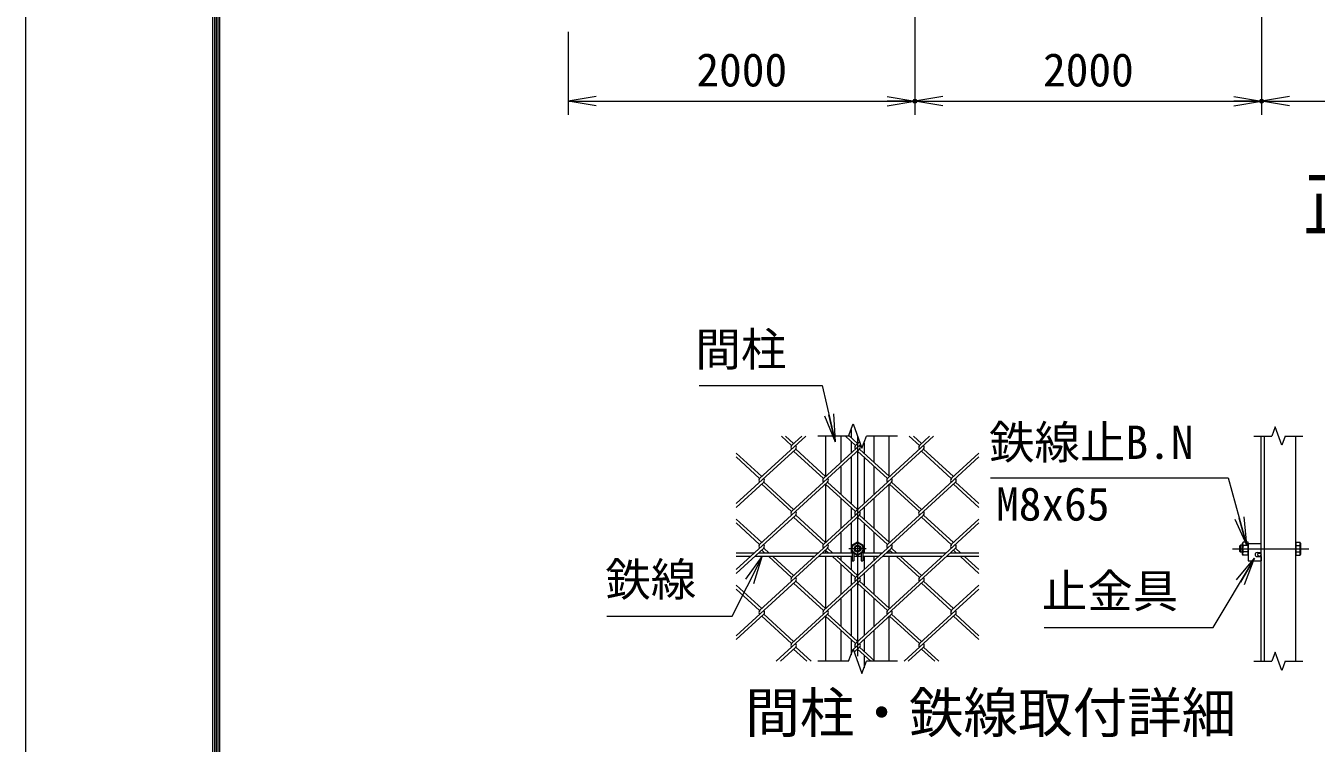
# Model space of a CAD drawing. Units: millimetres at full size. Extents: x -16800 to 16800, y -11880 to 11880.
# Drawn here: x -16800 to -9355, y -7930 to -3787 of the extents above; entities that cross this region are included whole.
import ezdxf
from ezdxf.enums import TextEntityAlignment as Align

# ---------------------------------------------------------------- set-up
doc = ezdxf.new("R2010")
doc.units = ezdxf.units.MM
doc.header["$LTSCALE"] = 40
doc.header["$PDMODE"] = 32
doc.header["$PDSIZE"] = 20
doc.linetypes.add('USER1', pattern=[50.8, 31.75, -6.35, 6.35, -6.35])
for name, color, linetype, lineweight in [('0-0_D-STR1', 1, 'Continuous', 18), ('0-1_D-BMK', 2, 'USER1', 13), ('0-2_D-STR3', 3, 'Continuous', 13), ('0-6_D-STR-DIM', 7, 'Continuous', 13), ('0-7_0', 7, 'Continuous', 18), ('0-9_D-STR-TXT', 7, 'Continuous', 13), ('0-A_D-STR2', 7, 'Continuous', 13), ('0-B_D-TTL-TXT', 7, 'Continuous', 13), ('0-C_D-TTL', 7, 'Continuous', 18)]:
    doc.layers.add(name, color=color, linetype=linetype, lineweight=lineweight)
doc.layers.add('0-8_Defpoints', color=253, linetype='Continuous')
doc.styles.add('ＭＳ ゴシック', font='')
doc.styles.get('ＭＳ ゴシック').set_extended_font_data('MS Gothic')

# ---------------------------------------------------------------- blocks, each defined once
blk = doc.blocks.new('_Open')
at = {"layer": '0-7_0'}
blk.add_line((-40, 6.67), (0, 0), dxfattribs=at)
blk.add_lwpolyline([(-40, -6.67), (0, 0), (-40, 0)], dxfattribs=at)

msp = doc.modelspace()

# ---------------------------------------------------------------- linework, layer by layer
at = {"layer": '0-0_D-STR1'}
for p, q in [((-12183.86, -6388.21), (-12183.86, -6156.57)), ((-12096.36, -6308.04), (-12096.36, -6156.57)), ((-12038.86, -6118.65), (-12038.86, -6164.92)), ((-11906.36, -6308.04), (-11906.36, -6156.57)), ((-11818.86, -6388.21), (-11818.86, -6156.57)), ((-9672.75, -7456.57), (-9672.75, -6156.57)), ((-9652.75, -7456.57), (-9652.75, -6156.57)), ((-9472.75, -7456.57), (-9472.75, -6156.57)), ((-12038.86, -6186.62), (-12038.86, -6255.35)), ((-11963.86, -6194.5), (-11963.86, -6255.35)), ((-12038.86, -6277.05), (-12038.86, -6546.12)), ((-11963.86, -6277.05), (-11963.86, -6546.12)), ((-12096.36, -6493.43), (-12096.36, -6329.74)), ((-11906.36, -6493.43), (-11906.36, -6329.74)), ((-12183.86, -6769.41), (-12183.86, -6434.95)), ((-11818.86, -6769.41), (-11818.86, -6434.95)), ((-12096.36, -6689.23), (-12096.36, -6515.13)), ((-11906.36, -6689.23), (-11906.36, -6515.13)), ((-12038.86, -6567.82), (-12038.86, -6636.54)), ((-11963.86, -6567.82), (-11963.86, -6636.54)), ((-12038.86, -6658.25), (-12038.86, -6831.57)), ((-11963.86, -6658.25), (-11963.86, -6831.57)), ((-12096.36, -6831.57), (-12096.36, -6710.94)), ((-11906.36, -6831.57), (-11906.36, -6710.94)), ((-12183.86, -6831.57), (-12183.86, -6816.15)), ((-11818.86, -6831.57), (-11818.86, -6816.15)), ((-12183.86, -7150.61), (-12183.86, -6851.57)), ((-12096.36, -6874.63), (-12096.36, -6851.57)), ((-12096.36, -7070.43), (-12096.36, -6896.33)), ((-12038.86, -6851.57), (-12038.86, -6927.32)), ((-11963.86, -6851.57), (-11963.86, -6927.32)), ((-11906.36, -6874.63), (-11906.36, -6851.57)), ((-11906.36, -7070.43), (-11906.36, -6896.33)), ((-11818.86, -7150.61), (-11818.86, -6851.57)), ((-12038.86, -6949.02), (-12038.86, -7017.74)), ((-11963.86, -6949.02), (-11963.86, -7017.74)), ((-12038.86, -7039.44), (-12038.86, -7308.51)), ((-11963.86, -7039.44), (-11963.86, -7308.51)), ((-12096.36, -7255.83), (-12096.36, -7092.13)), ((-11906.36, -7255.83), (-11906.36, -7092.13)), ((-12183.86, -7456.57), (-12183.86, -7197.35)), ((-11818.86, -7456.57), (-11818.86, -7197.35)), ((-12096.36, -7456.57), (-12096.36, -7277.53)), ((-11906.36, -7451.63), (-11906.36, -7277.53)), ((-12038.86, -7330.22), (-12038.86, -7418.65)), ((-11963.86, -7330.22), (-11963.86, -7398.94)), ((-11963.86, -7420.64), (-11963.86, -7494.5))]:
    msp.add_line(p, q, dxfattribs=at)
at = {"layer": '0-1_D-BMK'}
for p, q in [((-12001.36, -6156.57), (-12001.36, -7456.57)), ((-11951.36, -6806.57), (-12051.36, -6806.57)), ((-9837.73, -6806.57), (-9397.75, -6806.57))]:
    msp.add_line(p, q, dxfattribs=at)
at = {"layer": '0-2_D-STR3'}
for p, q in [((-12001.36, -6769.05), (-12033.86, -6787.81)), ((-11968.86, -6787.81), (-12001.36, -6769.05)), ((-9776.62, -6769.05), (-9780.25, -6775.32)), ((-9747.75, -6769.05), (-9776.62, -6769.05)), ((-9747.75, -6844.1), (-9747.75, -6769.05)), ((-9472.75, -6769.05), (-9449.73, -6769.05)), ((-9472.75, -6769.05), (-9472.75, -6844.1)), ((-9446.25, -6775.07), (-9449.73, -6769.05)), ((-12596.65, -6831.57), (-12701.36, -6831.57)), ((-12228.02, -6831.57), (-12572.97, -6831.57)), ((-12032.61, -6831.57), (-12204.33, -6831.57)), ((-12033.86, -6787.81), (-12033.86, -6825.34)), ((-12033.86, -6825.34), (-12001.36, -6844.1)), ((-12032.61, -6826.06), (-12032.61, -6876.57)), ((-12022.61, -6831.83), (-12022.61, -6876.57)), ((-12001.36, -6844.1), (-11968.86, -6825.34)), ((-11980.11, -6831.83), (-11980.11, -6876.57)), ((-11970.11, -6826.06), (-11970.11, -6876.57)), ((-11859.38, -6831.57), (-11970.11, -6831.57)), ((-11968.86, -6825.34), (-11968.86, -6787.81)), ((-11490.74, -6831.57), (-11835.69, -6831.57)), ((-11301.36, -6831.57), (-11467.06, -6831.57)), ((-9791.75, -6786.57), (-9797.75, -6792.57)), ((-9797.75, -6792.57), (-9797.75, -6820.57)), ((-9791.75, -6826.57), (-9797.75, -6820.57)), ((-9791.75, -6786.57), (-9791.75, -6826.57)), ((-9780.25, -6786.57), (-9791.75, -6786.57)), ((-9780.25, -6826.57), (-9791.75, -6826.57)), ((-9780.25, -6837.82), (-9780.25, -6775.32)), ((-9776.62, -6844.1), (-9780.25, -6837.82)), ((-9747.75, -6787.81), (-9776.62, -6787.81)), ((-9747.75, -6825.34), (-9776.62, -6825.34)), ((-9747.75, -6844.1), (-9776.62, -6844.1)), ((-9747.75, -6776.57), (-9672.75, -6776.57)), ((-9747.75, -6776.57), (-9747.75, -6876.57)), ((-9696.5, -6829.07), (-9672.75, -6829.07)), ((-9472.75, -6787.81), (-9449.73, -6787.81)), ((-9472.75, -6825.34), (-9449.73, -6825.34)), ((-9472.75, -6844.1), (-9449.73, -6844.1)), ((-9446.25, -6838.07), (-9449.73, -6844.1)), ((-9446.25, -6775.07), (-9446.25, -6838.07)), ((-12618.48, -6851.57), (-12701.36, -6851.57)), ((-12249.84, -6851.57), (-12594.8, -6851.57)), ((-12032.61, -6851.57), (-12226.16, -6851.57)), ((-12032.61, -6876.57), (-12022.61, -6876.57)), ((-11980.11, -6851.57), (-12022.61, -6851.57)), ((-11980.11, -6876.57), (-11970.11, -6876.57)), ((-11881.2, -6851.57), (-11970.11, -6851.57)), ((-11512.56, -6851.57), (-11857.52, -6851.57)), ((-11301.36, -6851.57), (-11488.88, -6851.57)), ((-9747.75, -6876.57), (-9672.75, -6876.57)), ((-9696.5, -6851.57), (-9672.75, -6851.57)), ((-9672.75, -6851.57), (-9672.75, -6876.57))]:
    msp.add_line(p, q, dxfattribs=at)
for centre, radius in [((-12001.36, -6806.57), 31.25), ((-12001.36, -6806.57), 20), ((-12001.36, -6806.57), 14), ((-9682.75, -6841.57), 10)]:
    msp.add_circle(centre, radius, dxfattribs=at)
for centre, radius, start, end in [((-9762.91, -6778.43), 16.61, 145.61586, 214.38414), ((-9463.44, -6778.43), 16.61, 325.61585, 34.38415), ((-9717.43, -6806.57), 62.1, 162.4121, 197.5879), ((-9762.91, -6834.72), 16.61, 145.61584, 214.38415), ((-9696.5, -6840.32), 11.25, 90, 270), ((-9508.92, -6806.57), 62.1, 342.4121, 17.5879), ((-9463.44, -6834.72), 16.61, 325.61585, 34.38415)]:
    msp.add_arc(centre, radius, start, end, dxfattribs=at)
at = {"layer": '0-6_D-STR-DIM'}
for p, q in [((-11670.08, -2842.48), (-11670.08, -4302.48)), ((-11670.08, -2842.48), (-11670.08, -4302.48)), ((-9670.08, -2842.48), (-9670.08, -4302.48)), ((-9670.08, -2842.48), (-9670.08, -4302.48)), ((-13670.08, -3822.48), (-13670.08, -4302.48)), ((-13670.08, -4222.48), (-11670.08, -4222.48)), ((-11670.08, -4222.48), (-9670.08, -4222.48)), ((-9670.08, -4222.48), (-7670.08, -4222.48)), ((-12052.67, -6156.57), (-12231.36, -6156.57)), ((-11771.36, -6156.57), (-11950.06, -6156.57)), ((-9714, -6156.57), (-9611.23, -6156.57)), ((-9534.27, -6156.57), (-9431.5, -6156.57)), ((-12052.67, -7456.57), (-12231.36, -7456.57)), ((-11771.36, -7456.57), (-11950.06, -7456.57)), ((-9714, -7456.57), (-9611.23, -7456.57)), ((-9534.27, -7456.57), (-9431.5, -7456.57))]:
    msp.add_line(p, q, dxfattribs=at)
for points in [[(-12052.67, -6156.57), (-12027.01, -6086.1), (-11975.71, -6227.05), (-11950.06, -6156.57)], [(-9534.27, -6156.57), (-9553.51, -6209.43), (-9591.99, -6103.71), (-9611.23, -6156.57)], [(-12052.67, -7456.57), (-12027.01, -7386.1), (-11975.71, -7527.05), (-11950.06, -7456.57)], [(-9534.27, -7456.57), (-9553.51, -7509.43), (-9591.99, -7403.71), (-9611.23, -7456.57)]]:
    msp.add_lwpolyline(points, dxfattribs=at)
at = {"layer": '0-8_Defpoints'}
for p in [(-11670.08, -4222.48), (-9670.08, -4222.48)]:
    msp.add_point(p, dxfattribs=at)
at = {"layer": '0-9_D-STR-TXT'}
for points in [[(-12914.53, -5864.42), (-12205.25, -5864.42), (-12131.1, -6187.05)], [(-11233.67, -6397.37), (-9862.46, -6397.37), (-9757.42, -6781.94)], [(-13447.3, -7195.46), (-12723.81, -7195.46), (-12552.05, -6853.36)], [(-10925.11, -7261.74), (-9949.84, -7261.74), (-9711.25, -6863.83)]]:
    msp.add_lwpolyline(points, dxfattribs=at)
at = {"layer": '0-A_D-STR2'}
for p, q in [((-12299.71, -6156.57), (-12566.16, -6400.73)), ((-12381.84, -6210.13), (-12440.29, -6156.57)), ((-12370, -6199.28), (-12416.61, -6156.57)), ((-12322.8, -6156.57), (-12381.55, -6210.4)), ((-12013.2, -6210.13), (-12071.66, -6156.57)), ((-12001.36, -6199.28), (-12051.49, -6153.35)), ((-11562.43, -6156.57), (-11828.89, -6400.73)), ((-11644.57, -6210.13), (-11703.02, -6156.57)), ((-11632.72, -6199.28), (-11679.33, -6156.57)), ((-11586.11, -6156.57), (-11644.57, -6210.13)), ((-12358.16, -6231.83), (-12701.36, -6546.32)), ((-11989.52, -6231.83), (-12381.84, -6591.33)), ((-12197.52, -6400.73), (-12370, -6242.69)), ((-12185.68, -6389.88), (-12358.16, -6231.83)), ((-11983.78, -6204.87), (-12197.52, -6400.73)), ((-11989.71, -6188.6), (-12013.2, -6210.13)), ((-11620.88, -6231.83), (-12013.2, -6591.33)), ((-11828.89, -6400.73), (-12001.36, -6242.69)), ((-11817.04, -6389.88), (-11989.52, -6231.83)), ((-11460.25, -6400.73), (-11632.72, -6242.69)), ((-11448.41, -6389.88), (-11620.88, -6231.83)), ((-12554.32, -6389.88), (-12701.36, -6255.14)), ((-12566.16, -6400.73), (-12701.36, -6276.84)), ((-11301.36, -6276.84), (-11644.57, -6591.33)), ((-11301.36, -6255.14), (-11460.25, -6400.73)), ((-12542.48, -6422.43), (-12701.36, -6568.02)), ((-12173.84, -6422.43), (-12566.16, -6781.93)), ((-12381.84, -6591.33), (-12554.32, -6433.28)), ((-12370, -6580.48), (-12542.48, -6422.43)), ((-11805.2, -6422.43), (-12197.52, -6781.93)), ((-12013.21, -6591.33), (-12185.68, -6433.28)), ((-12001.36, -6580.48), (-12173.84, -6422.43)), ((-11436.56, -6422.43), (-11828.89, -6781.93)), ((-11644.57, -6591.33), (-11816.01, -6434.23)), ((-11632.72, -6580.48), (-11805.2, -6422.43)), ((-11301.36, -6568.02), (-11448.41, -6433.28)), ((-11301.36, -6546.32), (-11436.56, -6422.43)), ((-12358.16, -6613.03), (-12701.36, -6927.52)), ((-11989.52, -6613.03), (-12381.84, -6972.53)), ((-12197.52, -6781.93), (-12370, -6623.88)), ((-12185.68, -6771.08), (-12358.16, -6613.03)), ((-11620.88, -6613.03), (-12013.2, -6972.53)), ((-11828.89, -6781.93), (-12001.36, -6623.88)), ((-11817.04, -6771.08), (-11989.52, -6613.03)), ((-11460.25, -6781.93), (-11632.72, -6623.88)), ((-11448.41, -6771.08), (-11620.88, -6613.03)), ((-12554.32, -6771.08), (-12701.36, -6636.34)), ((-12566.16, -6781.93), (-12701.36, -6658.04)), ((-11301.36, -6658.04), (-11644.57, -6972.53)), ((-11301.36, -6636.34), (-11460.25, -6781.93)), ((-12542.48, -6803.63), (-12701.36, -6949.22)), ((-12173.84, -6803.63), (-12566.16, -7163.13)), ((-12535.67, -6831.57), (-12554.32, -6814.48)), ((-12511.99, -6831.57), (-12542.48, -6803.63)), ((-11805.2, -6803.63), (-12197.52, -7163.13)), ((-12167.03, -6831.57), (-12185.68, -6814.48)), ((-12143.35, -6831.57), (-12173.84, -6803.63)), ((-11436.56, -6803.63), (-11828.89, -7163.13)), ((-11798.39, -6831.57), (-11817.04, -6814.48)), ((-11774.71, -6831.57), (-11805.2, -6803.63)), ((-11429.75, -6831.57), (-11448.41, -6814.48)), ((-11406.07, -6831.57), (-11436.56, -6803.63)), ((-12381.84, -6972.53), (-12513.84, -6851.57)), ((-12370, -6961.68), (-12490.16, -6851.57)), ((-12013.2, -6972.53), (-12145.21, -6851.57)), ((-12001.36, -6961.68), (-12121.52, -6851.57)), ((-11644.57, -6972.53), (-11776.57, -6851.57)), ((-11632.72, -6961.68), (-11752.88, -6851.57)), ((-11301.36, -6949.22), (-11407.93, -6851.57)), ((-11301.36, -6927.52), (-11384.25, -6851.57)), ((-12358.16, -6994.23), (-12701.36, -7308.72)), ((-11989.52, -6994.23), (-12381.84, -7353.73)), ((-12185.68, -7152.28), (-12358.16, -6994.23)), ((-11620.88, -6994.23), (-12013.2, -7353.73)), ((-11817.04, -7152.28), (-11989.52, -6994.23)), ((-11448.41, -7152.28), (-11620.88, -6994.23)), ((-12554.32, -7152.28), (-12701.36, -7017.54)), ((-12566.16, -7163.13), (-12701.36, -7039.24)), ((-12197.52, -7163.13), (-12370, -7005.08)), ((-11828.89, -7163.13), (-12001.36, -7005.08)), ((-11301.36, -7039.24), (-11644.57, -7353.73)), ((-11460.25, -7163.13), (-11632.72, -7005.08)), ((-11301.36, -7017.54), (-11460.25, -7163.13)), ((-12542.48, -7184.83), (-12701.36, -7330.42)), ((-12381.84, -7353.73), (-12554.32, -7195.68)), ((-12370, -7342.88), (-12542.48, -7184.83)), ((-12173.84, -7184.83), (-12470.4, -7456.57)), ((-12013.2, -7353.73), (-12185.68, -7195.68)), ((-12001.36, -7342.88), (-12173.84, -7184.83)), ((-11805.2, -7184.83), (-12026.47, -7387.59)), ((-11644.57, -7353.73), (-11817.04, -7195.68)), ((-11632.72, -7342.88), (-11805.2, -7184.83)), ((-11436.56, -7184.83), (-11733.12, -7456.57)), ((-11301.36, -7330.42), (-11448.41, -7195.68)), ((-11301.36, -7308.72), (-11436.56, -7184.83)), ((-12358.16, -7375.43), (-12446.71, -7456.57)), ((-12293.29, -7456.57), (-12370, -7386.28)), ((-12269.61, -7456.57), (-12358.16, -7375.43)), ((-11989.52, -7375.43), (-12020.55, -7403.86)), ((-11924.65, -7456.57), (-12001.36, -7386.28)), ((-11900.97, -7456.57), (-11989.52, -7375.43)), ((-11620.88, -7375.43), (-11709.44, -7456.57)), ((-11556.01, -7456.57), (-11632.72, -7386.28)), ((-11532.33, -7456.57), (-11620.88, -7375.43))]:
    msp.add_line(p, q, dxfattribs=at)
for centre, start, end in [((-12369.74, -6221.28), 137.5, 222.5), ((-12369.74, -6221.28), 317.5, 42.5), ((-12001.1, -6221.28), 137.5, 222.5), ((-12001.1, -6221.28), 317.5, 42.5), ((-11632.46, -6221.28), 137.5, 222.5), ((-11632.46, -6221.28), 317.5, 42.5), ((-12554.32, -6411.58), 137.5, 222.5), ((-12554.32, -6411.58), 317.5, 42.5), ((-12185.68, -6411.58), 137.5, 222.5), ((-12185.68, -6411.58), 317.5, 42.5), ((-11817.04, -6411.58), 137.5, 222.5), ((-11817.04, -6411.58), 317.5, 42.5), ((-11448.14, -6411.88), 137.5, 222.5), ((-11448.14, -6411.88), 317.5, 42.5), ((-12370.03, -6602.21), 137.5, 222.5), ((-12370.03, -6602.21), 317.5, 42.5), ((-12001.39, -6602.21), 137.5, 222.5), ((-12001.39, -6602.21), 317.5, 42.5), ((-11632.75, -6602.21), 137.5, 222.5), ((-11632.75, -6602.21), 317.5, 42.5), ((-12554.32, -6792.78), 137.5, 222.5), ((-12554.32, -6792.78), 317.5, 42.5), ((-12185.68, -6792.78), 137.5, 222.5), ((-12185.68, -6792.78), 317.5, 42.5), ((-11817.04, -6792.78), 137.5, 222.5), ((-11817.04, -6792.78), 317.5, 42.5), ((-11448.14, -6793.08), 137.5, 222.5), ((-11448.14, -6793.08), 317.5, 42.5), ((-12370.03, -6983.41), 137.5, 222.5), ((-12370.03, -6983.41), 317.5, 42.5), ((-12001.07, -6983.65), 137.5, 222.5), ((-12001.07, -6983.65), 317.5, 42.5), ((-11632.43, -6983.65), 137.5, 222.5), ((-11632.43, -6983.65), 317.5, 42.5), ((-12554.03, -7174.25), 137.5, 222.5), ((-12554.03, -7174.25), 317.5, 42.5), ((-12185.39, -7174.25), 137.5, 222.5), ((-12185.39, -7174.25), 317.5, 42.5), ((-11816.75, -7174.25), 137.5, 222.5), ((-11816.75, -7174.25), 317.5, 42.5), ((-11447.84, -7174.55), 137.5, 222.5), ((-11447.84, -7174.55), 317.5, 42.5), ((-12370.03, -7364.61), 137.5, 222.5), ((-12370.03, -7364.61), 317.5, 42.5), ((-12001.07, -7364.85), 137.5, 222.5), ((-12001.07, -7364.85), 317.5, 42.5), ((-11632.43, -7364.85), 137.5, 222.5), ((-11632.43, -7364.85), 317.5, 42.5)]:
    msp.add_arc(centre, 16.06, start, end, dxfattribs=at)
at = {"layer": '0-C_D-TTL', "color": 2}
msp.add_lwpolyline([(-16800, 11880), (16800, 11880), (16800, -11880), (-16800, -11880)], close=True, dxfattribs=at)
at = {"layer": '0-C_D-TTL'}
for points in [[(-15720, 11000), (15720, 11000), (15720, -11000), (-15720, -11000)], [(-15710, 10990), (15710, 10990), (15710, -10990), (-15710, -10990)], [(-15700, 10980), (15700, 10980), (15700, -10980), (-15700, -10980)], [(-15690, 10970), (15690, 10970), (15690, -10970), (-15690, -10970)], [(-15680, 10960), (15680, 10960), (15680, -10960), (-15680, -10960)]]:
    msp.add_lwpolyline(points, close=True, dxfattribs=at)

# ---------------------------------------------------------------- block references
at = {"layer": '0-6_D-STR-DIM', "xscale": 4, "yscale": 4, "rotation": 180}
for p in [(-13670.08, -4222.48), (-11670.08, -4222.48), (-9670.08, -4222.48)]:
    msp.add_blockref('_Open', p, dxfattribs=at)
at = {"layer": '0-6_D-STR-DIM', "xscale": 4, "yscale": 4}
for p in [(-11670.08, -4222.48), (-9670.08, -4222.48)]:
    msp.add_blockref('_Open', p, dxfattribs=at)
at = {"layer": '0-9_D-STR-TXT', "xscale": 4, "yscale": 4}
for p, rotation in [((-12130.65, -6189), 282.94348), ((-9756.9, -6783.87), 285.27617), ((-12551.15, -6851.57), 63.34043), ((-9710.22, -6862.11), 59.05204)]:
    msp.add_blockref('_Open', p, dxfattribs=dict(at, rotation=rotation))

# ---------------------------------------------------------------- texts
at = {"layer": '0-6_D-STR-DIM', "style": 'ＭＳ ゴシック'}
for p in [(-12931.16, -4195.49), (-10931.16, -4195.49)]:
    msp.add_text('2000', height=192.4, dxfattribs=at).set_placement(p, align=Align.BOTTOM_LEFT)
at = {"layer": '0-9_D-STR-TXT', "style": 'ＭＳ ゴシック'}
for s, p in [('間柱', (-12936.86, -5809.51)), ('鉄線止B.N', (-11242.81, -6346.01)), ('M8x65', (-11202.05, -6702.19)), ('鉄線', (-13456.44, -7138.01)), ('止金具', (-10938.31, -7204.8))]:
    msp.add_text(s, height=192.4, dxfattribs=at).set_placement(p, align=Align.BOTTOM_LEFT)
at = {"layer": '0-B_D-TTL-TXT', "style": 'ＭＳ ゴシック'}
for s, height, p in [('正\u3000面\u3000図', 307.9, (-9433.96, -5064.11)), ('間柱・鉄線取付詳細', 230.8, (-12649.5, -7938.19))]:
    msp.add_text(s, height=height, dxfattribs=at).set_placement(p, align=Align.BOTTOM_LEFT)

doc.saveas('drawing.dxf')
